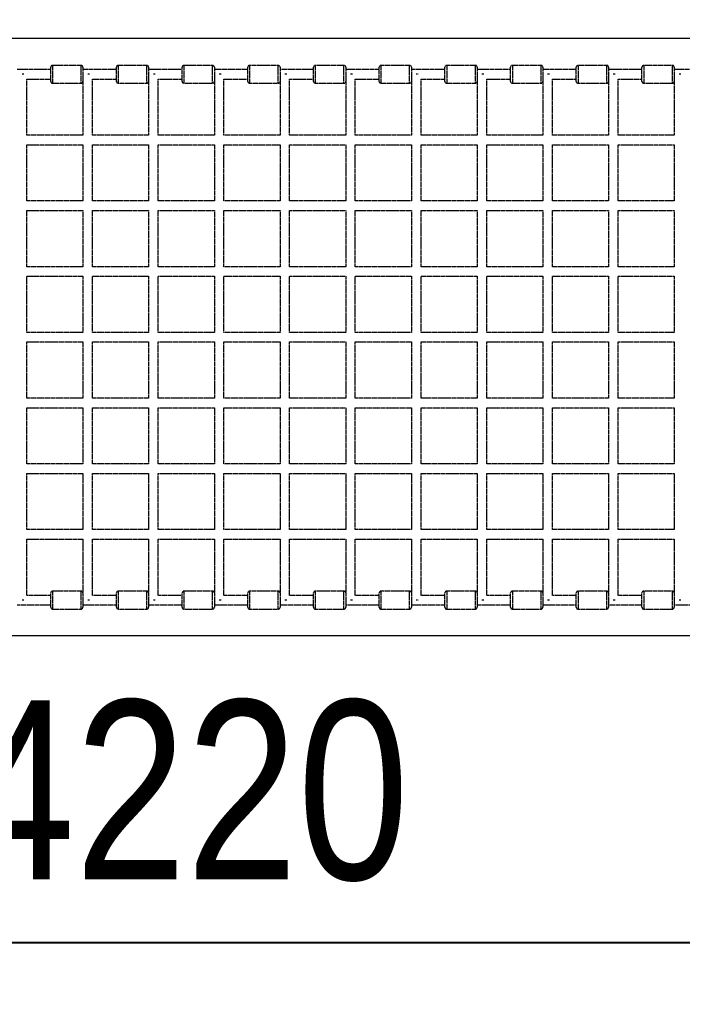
# Model space of a CAD drawing. Header units: millimetres. Extents: x -4075 to 3853, y -2344 to 2376.
# Drawn here: x -35 to 1075, y -769 to 878 of the extents above; entities that cross this region are included whole.
import ezdxf

# ---------------------------------------------------------------- set-up
doc = ezdxf.new("R2010")
doc.units = ezdxf.units.MM
doc.linetypes.add('HIDDEN', pattern=[1.905, 1.27, -0.635])
for name, color, linetype in [('DIKOM_ОБЪЕКТ', 7, 'Continuous'), ('DIKOM_РАЗМЕР_ЗОНА', 7, 'Continuous'), ('DIKOM_РАЗМЕР_ОБЪЕКТА', 7, 'Continuous')]:
    doc.layers.add(name, color=color, linetype=linetype)
doc.styles.add('style1', font='arialbd.ttf', dxfattribs={"width": 0.8})
doc.dimstyles.new('1-50', dxfattribs={"dimtxt": 300, "dimasz": 200, "dimexe": 100, "dimexo": 0, "dimgap": 100, "dimtad": 1, "dimtxsty": 'style1', "dimcen": 200, "dimclrd": 7, "dimclre": 7, "dimclrt": 7, "dimadec": 1, "dimazin": 2, "dimtfac": 1, "dimtmove": 0, "dimatfit": 2, "dimfxl": 0, "dimlwd": 25, "dimlwe": 18, "dimarcsym": 0})

# ---------------------------------------------------------------- blocks, each defined once
blk = doc.blocks.new('*D0')
at = {"layer": 'Defpoints', "color": 0, "transparency": 16777216}
for p in [(-3364.5, 346.2), (3853.1, 341.5), (3853.1, -2244)]:
    blk.add_point(p, dxfattribs=at)
at = {"layer": 'DIKOM_РАЗМЕР_ЗОНА', "color": 7, "lineweight": 18, "transparency": 16777216}
for p, q in [((-3364.5, 346.2), (-3364.5, -2344)), ((3853.1, 341.5), (3853.1, -2344))]:
    blk.add_line(p, q, dxfattribs=at)
at = {"layer": 'DIKOM_РАЗМЕР_ЗОНА', "color": 7, "lineweight": 25, "transparency": 16777216}
blk.add_line((-3164.5, -2244), (3653.1, -2244), dxfattribs=at)
at = {"layer": 'DIKOM_РАЗМЕР_ЗОНА', "color": 7, "transparency": 16777216}
for points in [[(-3164.5, -2210.7), (-3164.5, -2277.4), (-3364.5, -2244)], [(3653.1, -2210.7), (3653.1, -2277.4), (3853.1, -2244)]]:
    blk.add_solid(points, dxfattribs=at)
at = {"layer": 'DIKOM_РАЗМЕР_ЗОНА', "color": 7, "transparency": 16777216, "insert": (164.8, -1990.9), "char_height": 300, "attachment_point": 5, "style": 'style1'}
blk.add_mtext('{\\fArial|b0|i0|c204|p34;7220}', dxfattribs=at)
blk = doc.blocks.new('*D1')
at = {"layer": 'Defpoints', "color": 0, "transparency": 16777216}
for p in [(-1865.2, 346.2), (2353.8, 346.2), (2353.8, -666.7)]:
    blk.add_point(p, dxfattribs=at)
at = {"layer": 'DIKOM_РАЗМЕР_ОБЪЕКТА', "color": 7, "lineweight": 18, "transparency": 16777216}
for p, q in [((-1865.2, 346.2), (-1865.2, -766.7)), ((2353.8, 346.2), (2353.8, -766.7))]:
    blk.add_line(p, q, dxfattribs=at)
at = {"layer": 'DIKOM_РАЗМЕР_ОБЪЕКТА', "color": 7, "lineweight": 25, "transparency": 16777216}
blk.add_line((-1665.2, -666.7), (2153.8, -666.7), dxfattribs=at)
at = {"layer": 'DIKOM_РАЗМЕР_ОБЪЕКТА', "color": 7, "transparency": 16777216}
for points in [[(-1665.2, -633.3), (-1665.2, -700), (-1865.2, -666.7)], [(2153.8, -633.3), (2153.8, -700), (2353.8, -666.7)]]:
    blk.add_solid(points, dxfattribs=at)
at = {"layer": 'DIKOM_РАЗМЕР_ОБЪЕКТА', "color": 7, "transparency": 16777216, "insert": (244.3, -413.5), "char_height": 300, "attachment_point": 5, "style": 'style1'}
blk.add_mtext('{\\fArial|b0|i0|c204|p34;4220}', dxfattribs=at)
blk = doc.blocks.new('*D2')
at = {"layer": 'Defpoints', "color": 0, "transparency": 16777216}
for p in [(2054.9, 2376.2), (-3624.5, -1683.8), (2044.3, -1683.8)]:
    blk.add_point(p, dxfattribs=at)
at = {"layer": 'DIKOM_РАЗМЕР_ЗОНА', "color": 7, "lineweight": 18, "transparency": 16777216}
for p, q in [((2054.9, 2376.2), (-3724.5, 2376.2)), ((2044.3, -1683.8), (-3724.5, -1683.8))]:
    blk.add_line(p, q, dxfattribs=at)
at = {"layer": 'DIKOM_РАЗМЕР_ЗОНА', "color": 7, "lineweight": 25, "transparency": 16777216}
blk.add_line((-3624.5, 2176.2), (-3624.5, -1483.8), dxfattribs=at)
at = {"layer": 'DIKOM_РАЗМЕР_ЗОНА', "color": 7, "transparency": 16777216}
for points in [[(-3657.8, 2176.2), (-3591.1, 2176.2), (-3624.5, 2376.2)], [(-3657.8, -1483.8), (-3591.1, -1483.8), (-3624.5, -1683.8)]]:
    blk.add_solid(points, dxfattribs=at)
at = {"layer": 'DIKOM_РАЗМЕР_ЗОНА', "color": 7, "transparency": 16777216, "insert": (-3877.6, 411.6), "char_height": 300, "attachment_point": 5, "rotation": 90, "style": 'style1'}
blk.add_mtext('{\\fArial|b0|i0|c204|p34;4000}', dxfattribs=at)
blk = doc.blocks.new('*D3')
at = {"layer": 'Defpoints', "color": 0, "transparency": 16777216}
for p in [(1216.8, 846.2), (-2144.5, -153.8), (1216.8, -153.8)]:
    blk.add_point(p, dxfattribs=at)
at = {"layer": 'DIKOM_РАЗМЕР_ОБЪЕКТА', "color": 7, "lineweight": 18, "transparency": 16777216}
for p, q in [((1216.8, 846.2), (-2244.5, 846.2)), ((1216.8, -153.8), (-2244.5, -153.8))]:
    blk.add_line(p, q, dxfattribs=at)
at = {"layer": 'DIKOM_РАЗМЕР_ОБЪЕКТА', "color": 7, "lineweight": 25, "transparency": 16777216}
blk.add_line((-2144.5, 646.2), (-2144.5, 46.2), dxfattribs=at)
at = {"layer": 'DIKOM_РАЗМЕР_ОБЪЕКТА', "color": 7, "transparency": 16777216}
for points in [[(-2177.8, 646.2), (-2111.1, 646.2), (-2144.5, 846.2)], [(-2177.8, 46.2), (-2111.1, 46.2), (-2144.5, -153.8)]]:
    blk.add_solid(points, dxfattribs=at)
at = {"layer": 'DIKOM_РАЗМЕР_ОБЪЕКТА', "color": 7, "transparency": 16777216, "insert": (-2397.6, 346.2), "char_height": 300, "attachment_point": 5, "rotation": 90, "style": 'style1'}
blk.add_mtext('{\\fArial|b0|i0|c204|p34;1000}', dxfattribs=at)

msp = doc.modelspace()

# ---------------------------------------------------------------- linework, layer by layer
at = {"layer": 'DIKOM_ОБЪЕКТ', "color": 7, "linetype": 'HIDDEN', "lineweight": 15}
for p, q in [((17.306, 794.185), (-38.694, 794.185)), ((17.306, 774.185), (17.306, 798.185)), ((68.306, 801.185), (20.306, 801.185)), ((20.306, 801.185), (20.306, 771.185)), ((68.306, 771.185), (68.306, 801.185)), ((71.306, 798.185), (71.306, 774.185)), ((127.306, 794.185), (71.306, 794.185)), ((127.306, 774.185), (127.306, 798.185)), ((178.306, 801.185), (130.306, 801.185)), ((130.306, 801.185), (130.306, 771.185)), ((178.306, 771.185), (178.306, 801.185)), ((181.306, 798.185), (181.306, 774.185)), ((237.306, 794.185), (181.306, 794.185)), ((237.306, 774.185), (237.306, 798.185)), ((288.306, 801.185), (240.306, 801.185)), ((240.306, 801.185), (240.306, 771.185)), ((288.306, 771.185), (288.306, 801.185)), ((291.306, 798.185), (291.306, 774.185)), ((347.306, 794.185), (291.306, 794.185)), ((347.306, 774.185), (347.306, 798.185)), ((398.306, 801.185), (350.306, 801.185)), ((350.306, 801.185), (350.306, 771.185)), ((398.306, 771.185), (398.306, 801.185)), ((401.306, 798.185), (401.306, 774.185)), ((457.306, 794.185), (401.306, 794.185)), ((457.306, 774.185), (457.306, 798.185)), ((508.306, 801.185), (460.306, 801.185)), ((460.306, 801.185), (460.306, 771.185)), ((508.306, 771.185), (508.306, 801.185)), ((511.306, 798.185), (511.306, 774.185)), ((567.306, 794.185), (511.306, 794.185)), ((567.306, 774.185), (567.306, 798.185)), ((618.306, 801.185), (570.306, 801.185)), ((570.306, 801.185), (570.306, 771.185)), ((618.306, 771.185), (618.306, 801.185)), ((621.306, 798.185), (621.306, 774.185)), ((677.306, 794.185), (621.306, 794.185)), ((677.306, 774.185), (677.306, 798.185)), ((728.306, 801.185), (680.306, 801.185)), ((680.306, 801.185), (680.306, 771.185)), ((728.306, 771.185), (728.306, 801.185)), ((731.306, 798.185), (731.306, 774.185)), ((787.306, 794.185), (731.306, 794.185)), ((787.306, 774.185), (787.306, 798.185)), ((838.306, 801.185), (790.306, 801.185)), ((790.306, 801.185), (790.306, 771.185)), ((838.306, 771.185), (838.306, 801.185)), ((841.306, 798.185), (841.306, 774.185)), ((897.306, 794.185), (841.306, 794.185)), ((897.306, 774.185), (897.306, 798.185)), ((948.306, 801.185), (900.306, 801.185)), ((900.306, 801.185), (900.306, 771.185)), ((948.306, 771.185), (948.306, 801.185)), ((951.306, 798.185), (951.306, 774.185)), ((1007.306, 794.185), (951.306, 794.185)), ((1007.306, 774.185), (1007.306, 798.185)), ((1058.306, 801.185), (1010.306, 801.185)), ((1010.306, 801.185), (1010.306, 771.185)), ((1058.306, 771.185), (1058.306, 801.185)), ((1061.306, 798.185), (1061.306, 774.185)), ((1146.206, 794.185), (1061.306, 794.185)), ((-27.532, 786.185), (-30.694, 786.185)), ((-22.694, 684.185), (-22.694, 778.185)), ((-22.694, 778.185), (17.306, 778.185)), ((71.306, 774.185), (71.306, 684.185)), ((82.468, 786.185), (79.306, 786.185)), ((87.306, 684.185), (87.306, 778.185)), ((87.306, 778.185), (127.306, 778.185)), ((181.306, 774.185), (181.306, 684.185)), ((192.468, 786.185), (189.306, 786.185)), ((197.306, 684.185), (197.306, 778.185)), ((197.306, 778.185), (237.306, 778.185)), ((291.306, 774.185), (291.306, 684.185)), ((302.468, 786.185), (299.306, 786.185)), ((307.306, 684.185), (307.306, 778.185)), ((307.306, 778.185), (347.306, 778.185)), ((401.306, 774.185), (401.306, 684.185)), ((412.468, 786.185), (409.306, 786.185)), ((417.306, 684.185), (417.306, 778.185)), ((417.306, 778.185), (457.306, 778.185)), ((511.306, 774.185), (511.306, 684.185)), ((522.468, 786.185), (519.306, 786.185)), ((527.306, 684.185), (527.306, 778.185)), ((527.306, 778.185), (567.306, 778.185)), ((621.306, 774.185), (621.306, 684.185)), ((632.468, 786.185), (629.306, 786.185)), ((637.306, 684.185), (637.306, 778.185)), ((637.306, 778.185), (677.306, 778.185)), ((731.306, 774.185), (731.306, 684.185)), ((742.468, 786.185), (739.306, 786.185)), ((747.306, 684.185), (747.306, 778.185)), ((747.306, 778.185), (787.306, 778.185)), ((841.306, 774.185), (841.306, 684.185)), ((852.468, 786.185), (849.306, 786.185)), ((857.306, 684.185), (857.306, 778.185)), ((857.306, 778.185), (897.306, 778.185)), ((951.306, 774.185), (951.306, 684.185)), ((962.468, 786.185), (959.306, 786.185)), ((967.306, 684.185), (967.306, 778.185)), ((967.306, 778.185), (1007.306, 778.185)), ((1061.306, 774.185), (1061.306, 684.185)), ((1072.468, 786.185), (1069.306, 786.185)), ((20.306, 771.185), (68.306, 771.185)), ((130.306, 771.185), (178.306, 771.185)), ((240.306, 771.185), (288.306, 771.185)), ((350.306, 771.185), (398.306, 771.185)), ((460.306, 771.185), (508.306, 771.185)), ((570.306, 771.185), (618.306, 771.185)), ((680.306, 771.185), (728.306, 771.185)), ((790.306, 771.185), (838.306, 771.185)), ((900.306, 771.185), (948.306, 771.185)), ((1010.306, 771.185), (1058.306, 771.185)), ((71.306, 684.185), (-22.694, 684.185)), ((181.306, 684.185), (87.306, 684.185)), ((291.306, 684.185), (197.306, 684.185)), ((401.306, 684.185), (307.306, 684.185)), ((511.306, 684.185), (417.306, 684.185)), ((621.306, 684.185), (527.306, 684.185)), ((731.306, 684.185), (637.306, 684.185)), ((841.306, 684.185), (747.306, 684.185)), ((951.306, 684.185), (857.306, 684.185)), ((1061.306, 684.185), (967.306, 684.185)), ((-22.694, 574.185), (-22.694, 668.185)), ((-22.694, 668.185), (71.306, 668.185)), ((71.306, 668.185), (71.306, 574.185)), ((87.306, 574.185), (87.306, 668.185)), ((87.306, 668.185), (181.306, 668.185)), ((181.306, 668.185), (181.306, 574.185)), ((197.306, 574.185), (197.306, 668.185)), ((197.306, 668.185), (291.306, 668.185)), ((291.306, 668.185), (291.306, 574.185)), ((307.306, 574.185), (307.306, 668.185)), ((307.306, 668.185), (401.306, 668.185)), ((401.306, 668.185), (401.306, 574.185)), ((417.306, 574.185), (417.306, 668.185)), ((417.306, 668.185), (511.306, 668.185)), ((511.306, 668.185), (511.306, 574.185)), ((527.306, 574.185), (527.306, 668.185)), ((527.306, 668.185), (621.306, 668.185)), ((621.306, 668.185), (621.306, 574.185)), ((637.306, 574.185), (637.306, 668.185)), ((637.306, 668.185), (731.306, 668.185)), ((731.306, 668.185), (731.306, 574.185)), ((747.306, 574.185), (747.306, 668.185)), ((747.306, 668.185), (841.306, 668.185)), ((841.306, 668.185), (841.306, 574.185)), ((857.306, 574.185), (857.306, 668.185)), ((857.306, 668.185), (951.306, 668.185)), ((951.306, 668.185), (951.306, 574.185)), ((967.306, 574.185), (967.306, 668.185)), ((967.306, 668.185), (1061.306, 668.185)), ((1061.306, 668.185), (1061.306, 574.185)), ((71.306, 574.185), (-22.694, 574.185)), ((181.306, 574.185), (87.306, 574.185)), ((291.306, 574.185), (197.306, 574.185)), ((401.306, 574.185), (307.306, 574.185)), ((511.306, 574.185), (417.306, 574.185)), ((621.306, 574.185), (527.306, 574.185)), ((731.306, 574.185), (637.306, 574.185)), ((841.306, 574.185), (747.306, 574.185)), ((951.306, 574.185), (857.306, 574.185)), ((1061.306, 574.185), (967.306, 574.185)), ((-22.694, 464.185), (-22.694, 558.185)), ((-22.694, 558.185), (71.306, 558.185)), ((71.306, 558.185), (71.306, 464.185)), ((87.306, 464.185), (87.306, 558.185)), ((87.306, 558.185), (181.306, 558.185)), ((181.306, 558.185), (181.306, 464.185)), ((197.306, 464.185), (197.306, 558.185)), ((197.306, 558.185), (291.306, 558.185)), ((291.306, 558.185), (291.306, 464.185)), ((307.306, 464.185), (307.306, 558.185)), ((307.306, 558.185), (401.306, 558.185)), ((401.306, 558.185), (401.306, 464.185)), ((417.306, 464.185), (417.306, 558.185)), ((417.306, 558.185), (511.306, 558.185)), ((511.306, 558.185), (511.306, 464.185)), ((527.306, 464.185), (527.306, 558.185)), ((527.306, 558.185), (621.306, 558.185)), ((621.306, 558.185), (621.306, 464.185)), ((637.306, 464.185), (637.306, 558.185)), ((637.306, 558.185), (731.306, 558.185)), ((731.306, 558.185), (731.306, 464.185)), ((747.306, 464.185), (747.306, 558.185)), ((747.306, 558.185), (841.306, 558.185)), ((841.306, 558.185), (841.306, 464.185)), ((857.306, 464.185), (857.306, 558.185)), ((857.306, 558.185), (951.306, 558.185)), ((951.306, 558.185), (951.306, 464.185)), ((967.306, 464.185), (967.306, 558.185)), ((967.306, 558.185), (1061.306, 558.185)), ((1061.306, 558.185), (1061.306, 464.185)), ((71.306, 464.185), (-22.694, 464.185)), ((181.306, 464.185), (87.306, 464.185)), ((291.306, 464.185), (197.306, 464.185)), ((401.306, 464.185), (307.306, 464.185)), ((511.306, 464.185), (417.306, 464.185)), ((621.306, 464.185), (527.306, 464.185)), ((731.306, 464.185), (637.306, 464.185)), ((841.306, 464.185), (747.306, 464.185)), ((951.306, 464.185), (857.306, 464.185)), ((1061.306, 464.185), (967.306, 464.185)), ((-22.694, 354.185), (-22.694, 448.185)), ((-22.694, 448.185), (71.306, 448.185)), ((71.306, 448.185), (71.306, 354.185)), ((87.306, 354.185), (87.306, 448.185)), ((87.306, 448.185), (181.306, 448.185)), ((181.306, 448.185), (181.306, 354.185)), ((197.306, 354.185), (197.306, 448.185)), ((197.306, 448.185), (291.306, 448.185)), ((291.306, 448.185), (291.306, 354.185)), ((307.306, 354.185), (307.306, 448.185)), ((307.306, 448.185), (401.306, 448.185)), ((401.306, 448.185), (401.306, 354.185)), ((417.306, 354.185), (417.306, 448.185)), ((417.306, 448.185), (511.306, 448.185)), ((511.306, 448.185), (511.306, 354.185)), ((527.306, 354.185), (527.306, 448.185)), ((527.306, 448.185), (621.306, 448.185)), ((621.306, 448.185), (621.306, 354.185)), ((637.306, 354.185), (637.306, 448.185)), ((637.306, 448.185), (731.306, 448.185)), ((731.306, 448.185), (731.306, 354.185)), ((747.306, 354.185), (747.306, 448.185)), ((747.306, 448.185), (841.306, 448.185)), ((841.306, 448.185), (841.306, 354.185)), ((857.306, 354.185), (857.306, 448.185)), ((857.306, 448.185), (951.306, 448.185)), ((951.306, 448.185), (951.306, 354.185)), ((967.306, 354.185), (967.306, 448.185)), ((967.306, 448.185), (1061.306, 448.185)), ((1061.306, 448.185), (1061.306, 354.185)), ((71.306, 354.185), (-22.694, 354.185)), ((181.306, 354.185), (87.306, 354.185)), ((291.306, 354.185), (197.306, 354.185)), ((401.306, 354.185), (307.306, 354.185)), ((511.306, 354.185), (417.306, 354.185)), ((621.306, 354.185), (527.306, 354.185)), ((731.306, 354.185), (637.306, 354.185)), ((841.306, 354.185), (747.306, 354.185)), ((951.306, 354.185), (857.306, 354.185)), ((1061.306, 354.185), (967.306, 354.185)), ((-22.694, 244.185), (-22.694, 338.185)), ((-22.694, 338.185), (71.306, 338.185)), ((71.306, 338.185), (71.306, 244.185)), ((87.306, 244.185), (87.306, 338.185)), ((87.306, 338.185), (181.306, 338.185)), ((181.306, 338.185), (181.306, 244.185)), ((197.306, 244.185), (197.306, 338.185)), ((197.306, 338.185), (291.306, 338.185)), ((291.306, 338.185), (291.306, 244.185)), ((307.306, 244.185), (307.306, 338.185)), ((307.306, 338.185), (401.306, 338.185)), ((401.306, 338.185), (401.306, 244.185)), ((417.306, 244.185), (417.306, 338.185)), ((417.306, 338.185), (511.306, 338.185)), ((511.306, 338.185), (511.306, 244.185)), ((527.306, 244.185), (527.306, 338.185)), ((527.306, 338.185), (621.306, 338.185)), ((621.306, 338.185), (621.306, 244.185)), ((637.306, 244.185), (637.306, 338.185)), ((637.306, 338.185), (731.306, 338.185)), ((731.306, 338.185), (731.306, 244.185)), ((747.306, 244.185), (747.306, 338.185)), ((747.306, 338.185), (841.306, 338.185)), ((841.306, 338.185), (841.306, 244.185)), ((857.306, 244.185), (857.306, 338.185)), ((857.306, 338.185), (951.306, 338.185)), ((951.306, 338.185), (951.306, 244.185)), ((967.306, 244.185), (967.306, 338.185)), ((967.306, 338.185), (1061.306, 338.185)), ((1061.306, 338.185), (1061.306, 244.185)), ((71.306, 244.185), (-22.694, 244.185)), ((181.306, 244.185), (87.306, 244.185)), ((291.306, 244.185), (197.306, 244.185)), ((401.306, 244.185), (307.306, 244.185)), ((511.306, 244.185), (417.306, 244.185)), ((621.306, 244.185), (527.306, 244.185)), ((731.306, 244.185), (637.306, 244.185)), ((841.306, 244.185), (747.306, 244.185)), ((951.306, 244.185), (857.306, 244.185)), ((1061.306, 244.185), (967.306, 244.185)), ((-22.694, 134.185), (-22.694, 228.185)), ((-22.694, 228.185), (71.306, 228.185)), ((71.306, 228.185), (71.306, 134.185)), ((87.306, 134.185), (87.306, 228.185)), ((87.306, 228.185), (181.306, 228.185)), ((181.306, 228.185), (181.306, 134.185)), ((197.306, 134.185), (197.306, 228.185)), ((197.306, 228.185), (291.306, 228.185)), ((291.306, 228.185), (291.306, 134.185)), ((307.306, 134.185), (307.306, 228.185)), ((307.306, 228.185), (401.306, 228.185)), ((401.306, 228.185), (401.306, 134.185)), ((417.306, 134.185), (417.306, 228.185)), ((417.306, 228.185), (511.306, 228.185)), ((511.306, 228.185), (511.306, 134.185)), ((527.306, 134.185), (527.306, 228.185)), ((527.306, 228.185), (621.306, 228.185)), ((621.306, 228.185), (621.306, 134.185)), ((637.306, 134.185), (637.306, 228.185)), ((637.306, 228.185), (731.306, 228.185)), ((731.306, 228.185), (731.306, 134.185)), ((747.306, 134.185), (747.306, 228.185)), ((747.306, 228.185), (841.306, 228.185)), ((841.306, 228.185), (841.306, 134.185)), ((857.306, 134.185), (857.306, 228.185)), ((857.306, 228.185), (951.306, 228.185)), ((951.306, 228.185), (951.306, 134.185)), ((967.306, 134.185), (967.306, 228.185)), ((967.306, 228.185), (1061.306, 228.185)), ((1061.306, 228.185), (1061.306, 134.185)), ((71.306, 134.185), (-22.694, 134.185)), ((181.306, 134.185), (87.306, 134.185)), ((291.306, 134.185), (197.306, 134.185)), ((401.306, 134.185), (307.306, 134.185)), ((511.306, 134.185), (417.306, 134.185)), ((621.306, 134.185), (527.306, 134.185)), ((731.306, 134.185), (637.306, 134.185)), ((841.306, 134.185), (747.306, 134.185)), ((951.306, 134.185), (857.306, 134.185)), ((1061.306, 134.185), (967.306, 134.185)), ((-22.694, 24.185), (-22.694, 118.185)), ((-22.694, 118.185), (71.306, 118.185)), ((71.306, 118.185), (71.306, 24.185)), ((87.306, 24.185), (87.306, 118.185)), ((87.306, 118.185), (181.306, 118.185)), ((181.306, 118.185), (181.306, 24.185)), ((197.306, 24.185), (197.306, 118.185)), ((197.306, 118.185), (291.306, 118.185)), ((291.306, 118.185), (291.306, 24.185)), ((307.306, 24.185), (307.306, 118.185)), ((307.306, 118.185), (401.306, 118.185)), ((401.306, 118.185), (401.306, 24.185)), ((417.306, 24.185), (417.306, 118.185)), ((417.306, 118.185), (511.306, 118.185)), ((511.306, 118.185), (511.306, 24.185)), ((527.306, 24.185), (527.306, 118.185)), ((527.306, 118.185), (621.306, 118.185)), ((621.306, 118.185), (621.306, 24.185)), ((637.306, 24.185), (637.306, 118.185)), ((637.306, 118.185), (731.306, 118.185)), ((731.306, 118.185), (731.306, 24.185)), ((747.306, 24.185), (747.306, 118.185)), ((747.306, 118.185), (841.306, 118.185)), ((841.306, 118.185), (841.306, 24.185)), ((857.306, 24.185), (857.306, 118.185)), ((857.306, 118.185), (951.306, 118.185)), ((951.306, 118.185), (951.306, 24.185)), ((967.306, 24.185), (967.306, 118.185)), ((967.306, 118.185), (1061.306, 118.185)), ((1061.306, 118.185), (1061.306, 24.185)), ((71.306, 24.185), (-22.694, 24.185)), ((181.306, 24.185), (87.306, 24.185)), ((291.306, 24.185), (197.306, 24.185)), ((401.306, 24.185), (307.306, 24.185)), ((511.306, 24.185), (417.306, 24.185)), ((621.306, 24.185), (527.306, 24.185)), ((731.306, 24.185), (637.306, 24.185)), ((841.306, 24.185), (747.306, 24.185)), ((951.306, 24.185), (857.306, 24.185)), ((1061.306, 24.185), (967.306, 24.185)), ((-22.694, -85.815), (-22.694, 8.185)), ((-22.694, 8.185), (71.306, 8.185)), ((71.306, 8.185), (71.306, -81.815)), ((87.306, -85.815), (87.306, 8.185)), ((87.306, 8.185), (181.306, 8.185)), ((181.306, 8.185), (181.306, -81.815)), ((197.306, -85.815), (197.306, 8.185)), ((197.306, 8.185), (291.306, 8.185)), ((291.306, 8.185), (291.306, -81.815)), ((307.306, -85.815), (307.306, 8.185)), ((307.306, 8.185), (401.306, 8.185)), ((401.306, 8.185), (401.306, -81.815)), ((417.306, -85.815), (417.306, 8.185)), ((417.306, 8.185), (511.306, 8.185)), ((511.306, 8.185), (511.306, -81.815)), ((527.306, -85.815), (527.306, 8.185)), ((527.306, 8.185), (621.306, 8.185)), ((621.306, 8.185), (621.306, -81.815)), ((637.306, -85.815), (637.306, 8.185)), ((637.306, 8.185), (731.306, 8.185)), ((731.306, 8.185), (731.306, -81.815)), ((747.306, -85.815), (747.306, 8.185)), ((747.306, 8.185), (841.306, 8.185)), ((841.306, 8.185), (841.306, -81.815)), ((857.306, -85.815), (857.306, 8.185)), ((857.306, 8.185), (951.306, 8.185)), ((951.306, 8.185), (951.306, -81.815)), ((967.306, -85.815), (967.306, 8.185)), ((967.306, 8.185), (1061.306, 8.185)), ((1061.306, 8.185), (1061.306, -81.815)), ((17.306, -105.815), (17.306, -81.815)), ((68.306, -78.815), (20.306, -78.815)), ((20.306, -78.815), (20.306, -108.815)), ((68.306, -108.815), (68.306, -78.815)), ((71.306, -81.815), (71.306, -105.815)), ((127.306, -105.815), (127.306, -81.815)), ((178.306, -78.815), (130.306, -78.815)), ((130.306, -78.815), (130.306, -108.815)), ((178.306, -108.815), (178.306, -78.815)), ((181.306, -81.815), (181.306, -105.815)), ((237.306, -105.815), (237.306, -81.815)), ((288.306, -78.815), (240.306, -78.815)), ((240.306, -78.815), (240.306, -108.815)), ((288.306, -108.815), (288.306, -78.815)), ((291.306, -81.815), (291.306, -105.815)), ((347.306, -105.815), (347.306, -81.815)), ((398.306, -78.815), (350.306, -78.815)), ((350.306, -78.815), (350.306, -108.815)), ((398.306, -108.815), (398.306, -78.815)), ((401.306, -81.815), (401.306, -105.815)), ((457.306, -105.815), (457.306, -81.815)), ((508.306, -78.815), (460.306, -78.815)), ((460.306, -78.815), (460.306, -108.815)), ((508.306, -108.815), (508.306, -78.815)), ((511.306, -81.815), (511.306, -105.815)), ((567.306, -105.815), (567.306, -81.815)), ((618.306, -78.815), (570.306, -78.815)), ((570.306, -78.815), (570.306, -108.815)), ((618.306, -108.815), (618.306, -78.815)), ((621.306, -81.815), (621.306, -105.815)), ((677.306, -105.815), (677.306, -81.815)), ((728.306, -78.815), (680.306, -78.815)), ((680.306, -78.815), (680.306, -108.815)), ((728.306, -108.815), (728.306, -78.815)), ((731.306, -81.815), (731.306, -105.815)), ((787.306, -105.815), (787.306, -81.815)), ((838.306, -78.815), (790.306, -78.815)), ((790.306, -78.815), (790.306, -108.815)), ((838.306, -108.815), (838.306, -78.815)), ((841.306, -81.815), (841.306, -105.815)), ((897.306, -105.815), (897.306, -81.815)), ((948.306, -78.815), (900.306, -78.815)), ((900.306, -78.815), (900.306, -108.815)), ((948.306, -108.815), (948.306, -78.815)), ((951.306, -81.815), (951.306, -105.815)), ((1007.306, -105.815), (1007.306, -81.815)), ((1058.306, -78.815), (1010.306, -78.815)), ((1010.306, -78.815), (1010.306, -108.815)), ((1058.306, -108.815), (1058.306, -78.815)), ((1061.306, -81.815), (1061.306, -105.815)), ((-27.532, -93.815), (-30.694, -93.815)), ((17.306, -85.815), (-22.694, -85.815)), ((82.468, -93.815), (79.306, -93.815)), ((127.306, -85.815), (87.306, -85.815)), ((192.468, -93.815), (189.306, -93.815)), ((237.306, -85.815), (197.306, -85.815)), ((302.468, -93.815), (299.306, -93.815)), ((347.306, -85.815), (307.306, -85.815)), ((412.468, -93.815), (409.306, -93.815)), ((457.306, -85.815), (417.306, -85.815)), ((522.468, -93.815), (519.306, -93.815)), ((567.306, -85.815), (527.306, -85.815)), ((632.468, -93.815), (629.306, -93.815)), ((677.306, -85.815), (637.306, -85.815)), ((742.468, -93.815), (739.306, -93.815)), ((787.306, -85.815), (747.306, -85.815)), ((852.468, -93.815), (849.306, -93.815)), ((897.306, -85.815), (857.306, -85.815)), ((962.468, -93.815), (959.306, -93.815)), ((1007.306, -85.815), (967.306, -85.815)), ((1072.468, -93.815), (1069.306, -93.815)), ((-38.694, -101.815), (17.306, -101.815)), ((20.306, -108.815), (68.306, -108.815)), ((71.306, -101.815), (127.306, -101.815)), ((130.306, -108.815), (178.306, -108.815)), ((181.306, -101.815), (237.306, -101.815)), ((240.306, -108.815), (288.306, -108.815)), ((291.306, -101.815), (347.306, -101.815)), ((350.306, -108.815), (398.306, -108.815)), ((401.306, -101.815), (457.306, -101.815)), ((460.306, -108.815), (508.306, -108.815)), ((511.306, -101.815), (567.306, -101.815)), ((570.306, -108.815), (618.306, -108.815)), ((621.306, -101.815), (677.306, -101.815)), ((680.306, -108.815), (728.306, -108.815)), ((731.306, -101.815), (787.306, -101.815)), ((790.306, -108.815), (838.306, -108.815)), ((841.306, -101.815), (897.306, -101.815)), ((900.306, -108.815), (948.306, -108.815)), ((951.306, -101.815), (1007.306, -101.815)), ((1010.306, -108.815), (1058.306, -108.815)), ((1061.306, -101.815), (1146.206, -101.815))]:
    msp.add_line(p, q, dxfattribs=at)
for centre, start, end in [((20.306, 798.185), 90, 180), ((68.306, 798.185), 360, 90), ((130.306, 798.185), 90, 180), ((178.306, 798.185), 360, 90), ((240.306, 798.185), 90, 180), ((288.306, 798.185), 360, 90), ((350.306, 798.185), 90, 180), ((398.306, 798.185), 360, 90), ((460.306, 798.185), 90, 180), ((508.306, 798.185), 360, 90), ((570.306, 798.185), 90, 180), ((618.306, 798.185), 360, 90), ((680.306, 798.185), 90, 180), ((728.306, 798.185), 360, 90), ((790.306, 798.185), 90, 180), ((838.306, 798.185), 360, 90), ((900.306, 798.185), 90, 180), ((948.306, 798.185), 360, 90), ((1010.306, 798.185), 90, 180), ((1058.306, 798.185), 360, 90), ((20.306, 774.185), 180, 270), ((68.306, 774.185), 270, 0), ((130.306, 774.185), 180, 270), ((178.306, 774.185), 270, 0), ((240.306, 774.185), 180, 270), ((288.306, 774.185), 270, 0), ((350.306, 774.185), 180, 270), ((398.306, 774.185), 270, 0), ((460.306, 774.185), 180, 270), ((508.306, 774.185), 270, 0), ((570.306, 774.185), 180, 270), ((618.306, 774.185), 270, 0), ((680.306, 774.185), 180, 270), ((728.306, 774.185), 270, 0), ((790.306, 774.185), 180, 270), ((838.306, 774.185), 270, 0), ((900.306, 774.185), 180, 270), ((948.306, 774.185), 270, 0), ((1010.306, 774.185), 180, 270), ((1058.306, 774.185), 270, 0), ((20.306, -81.815), 90, 180), ((68.306, -81.815), 360, 90), ((130.306, -81.815), 90, 180), ((178.306, -81.815), 360, 90), ((240.306, -81.815), 90, 180), ((288.306, -81.815), 360, 90), ((350.306, -81.815), 90, 180), ((398.306, -81.815), 360, 90), ((460.306, -81.815), 90, 180), ((508.306, -81.815), 360, 90), ((570.306, -81.815), 90, 180), ((618.306, -81.815), 360, 90), ((680.306, -81.815), 90, 180), ((728.306, -81.815), 360, 90), ((790.306, -81.815), 90, 180), ((838.306, -81.815), 360, 90), ((900.306, -81.815), 90, 180), ((948.306, -81.815), 360, 90), ((1010.306, -81.815), 90, 180), ((1058.306, -81.815), 360, 90), ((20.306, -105.815), 180, 270), ((68.306, -105.815), 270, 0), ((130.306, -105.815), 180, 270), ((178.306, -105.815), 270, 0), ((240.306, -105.815), 180, 270), ((288.306, -105.815), 270, 0), ((350.306, -105.815), 180, 270), ((398.306, -105.815), 270, 0), ((460.306, -105.815), 180, 270), ((508.306, -105.815), 270, 0), ((570.306, -105.815), 180, 270), ((618.306, -105.815), 270, 0), ((680.306, -105.815), 180, 270), ((728.306, -105.815), 270, 0), ((790.306, -105.815), 180, 270), ((838.306, -105.815), 270, 0), ((900.306, -105.815), 180, 270), ((948.306, -105.815), 270, 0), ((1010.306, -105.815), 180, 270), ((1058.306, -105.815), 270, 0)]:
    msp.add_arc(centre, 3, start, end, dxfattribs=at)

# ---------------------------------------------------------------- dimensions: what is measured, and where the dimension line sits
at = {"layer": 'DIKOM_РАЗМЕР_ЗОНА'}
dim = msp.add_linear_dim(base=(-3624.476, -1683.815), p1=(2054.853, 2376.185), p2=(2044.306, -1683.815), angle=90, text='{\\fArial|b0|i0|c204|p34;4000}', dimstyle='1-50', dxfattribs=at)
dim.commit()
dim.dimension.update_dxf_attribs({"geometry": '*D2', "text_midpoint": (-3624.476, 411.65), "dimtype": 160})
dim = msp.add_linear_dim(base=(3853.1, -2244.036), p1=(-3364.496, 346.185), p2=(3853.1, 341.49), text='{\\fArial|b0|i0|c204|p34;7220}', dimstyle='1-50', dxfattribs=at)
dim.commit()
dim.dimension.update_dxf_attribs({"geometry": '*D0', "text_midpoint": (164.828, -2244.036), "dimtype": 160})
at = {"layer": 'DIKOM_РАЗМЕР_ОБЪЕКТА'}
dim = msp.add_linear_dim(base=(-2144.454, -153.815), p1=(1216.806, 846.185), p2=(1216.806, -153.815), angle=90, text='{\\fArial|b0|i0|c204|p34;<>}', dimstyle='1-50', dxfattribs=at)
dim.commit()
dim.dimension.update_dxf_attribs({"geometry": '*D3', "text_midpoint": (-2144.454, 346.185), "dimtype": 160})
dim = msp.add_linear_dim(base=(2353.806, -666.663), p1=(-1865.194, 346.185), p2=(2353.806, 346.185), text='{\\fArial|b0|i0|c204|p34;4220}', dimstyle='1-50', dxfattribs=at)
dim.commit()
dim.dimension.update_dxf_attribs({"geometry": '*D1', "text_midpoint": (244.302, -666.663), "dimtype": 160})

doc.saveas('drawing.dxf')
